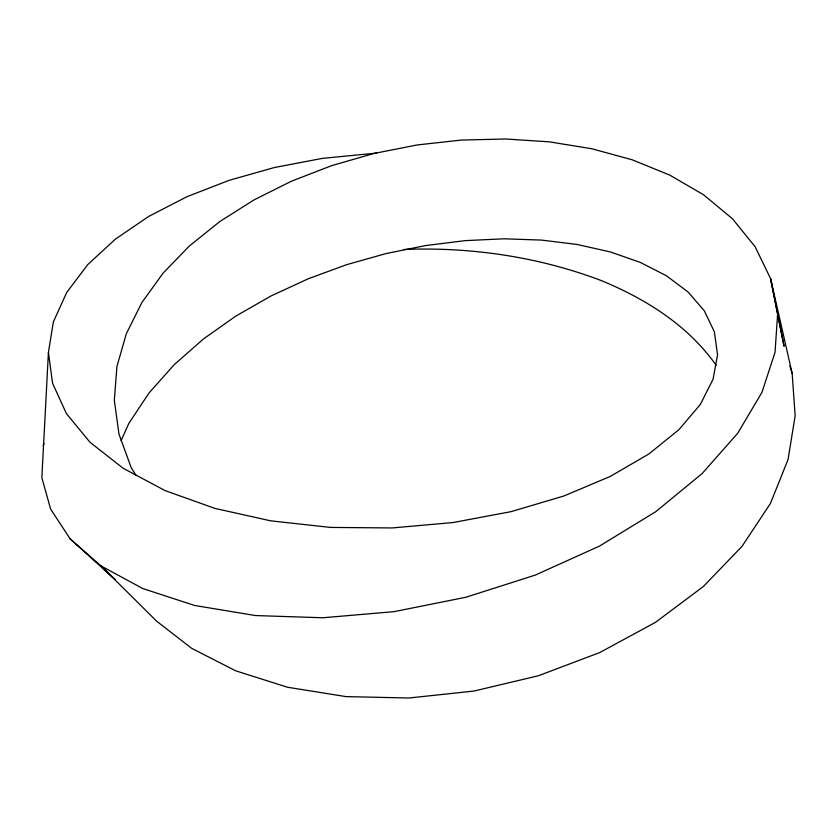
<?xml version="1.0" encoding="UTF-8"?>
<svg xmlns="http://www.w3.org/2000/svg" width="837" height="837" viewBox="0 0 837 837"><rect width="100%" height="100%" fill="white"/><g stroke="black" fill="none" stroke-linecap="round" stroke-linejoin="round"><path stroke-width="1.26" d="M376.566 153.077L322.161 158.413L274.494 167.505L229.171 180.321L186.986 196.695L148.756 216.396L115.37 239.152L87.728 264.628L66.761 292.385L53.38 321.879L48.42 352.44L41.85 477.686L50.628 509.116L70.214 538.965L115.171 579.602L100.974 565.906L70.214 538.965M777.615 314.095L784.06 346.298L770.615 278.7L777.615 314.095L775.041 352.283L761.932 392.407L737.679 433.294L702.107 473.596L655.664 511.742L599.48 546.09L535.387 575.05L465.895 597.252L393.976 611.669L322.8 617.769L255.473 615.551L194.728 605.496L142.74 588.537L100.974 565.906L156.582 621.138L191.694 648.351L235.657 670.803L287.551 687.25L345.932 696.593L408.812 698.016L473.826 691.08L538.348 675.773L599.69 652.578L655.392 622.404L703.362 586.496L742.021 546.341L770.396 503.508L788.067 459.503L795.15 415.727L792.158 373.396L770.615 278.7L755.141 246.758L732.406 218.708L703.593 194.791L669.862 175.153L632.259 159.815L591.749 148.735L549.218 141.83L505.443 138.984L461.166 140.082L417.035 144.979L373.679 153.548L331.703 165.632L291.684 181.106L254.218 199.781L219.89 221.491L189.319 246.036L163.11 273.134L141.903 302.513L126.303 333.785L116.929 366.501L114.324 400.138L118.959 434.047L131.147 467.527L135.96 475.301M43.147 445.87L43.953 443.464M121.114 440.66L128.846 423.396L149.017 392.982L174.096 364.786L203.265 339.1L235.772 316.124L270.937 296.005L308.1 278.826L346.685 264.659L386.108 253.559L425.845 245.534L465.362 240.617L504.136 238.796L541.602 240.093L577.206 244.477L610.33 251.937L640.326 262.41L666.482 275.812L688.077 292.008L704.304 310.799L714.39 331.881L717.539 354.888L713.04 379.307L700.297 404.491L678.922 429.684L648.821 453.999L610.246 476.441L563.897 495.996L510.947 511.669L453.026 522.55L392.145 527.948L330.594 527.425L270.759 520.844L214.942 508.415L165.171 490.628L123.123 468.26L89.967 442.229L66.385 413.572L52.595 383.304L48.42 352.44M404.135 249.447C471.001 246.884 538.568 256.771 601.217 280.552C645.672 298.851 688.171 325.415 716.179 365.33M789.856 365.905L792.158 373.396"/></g></svg>
